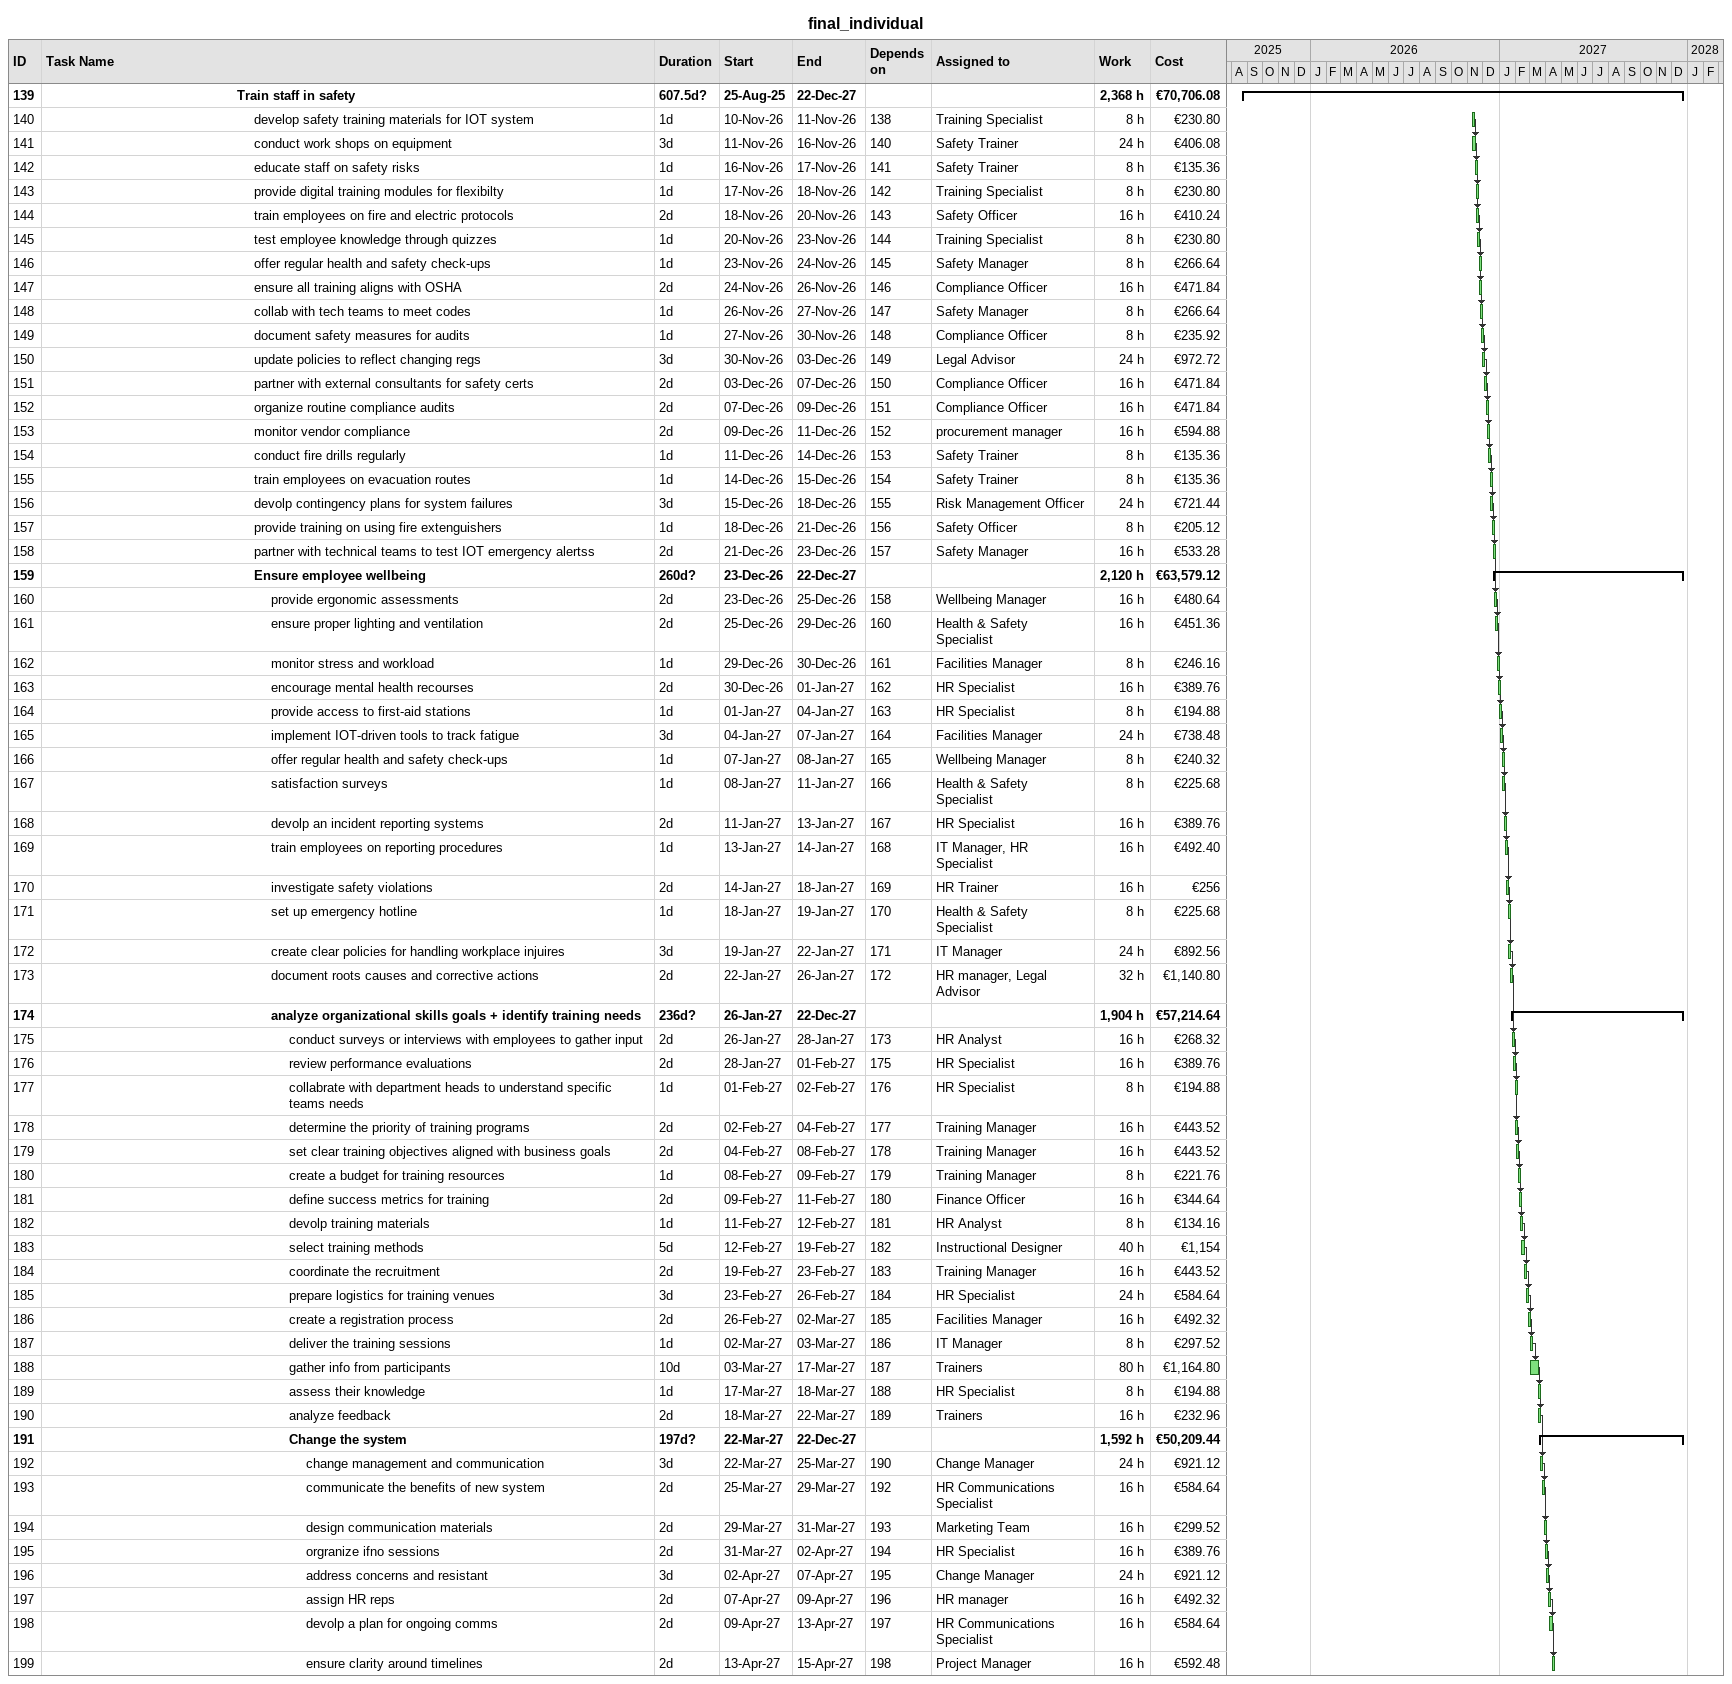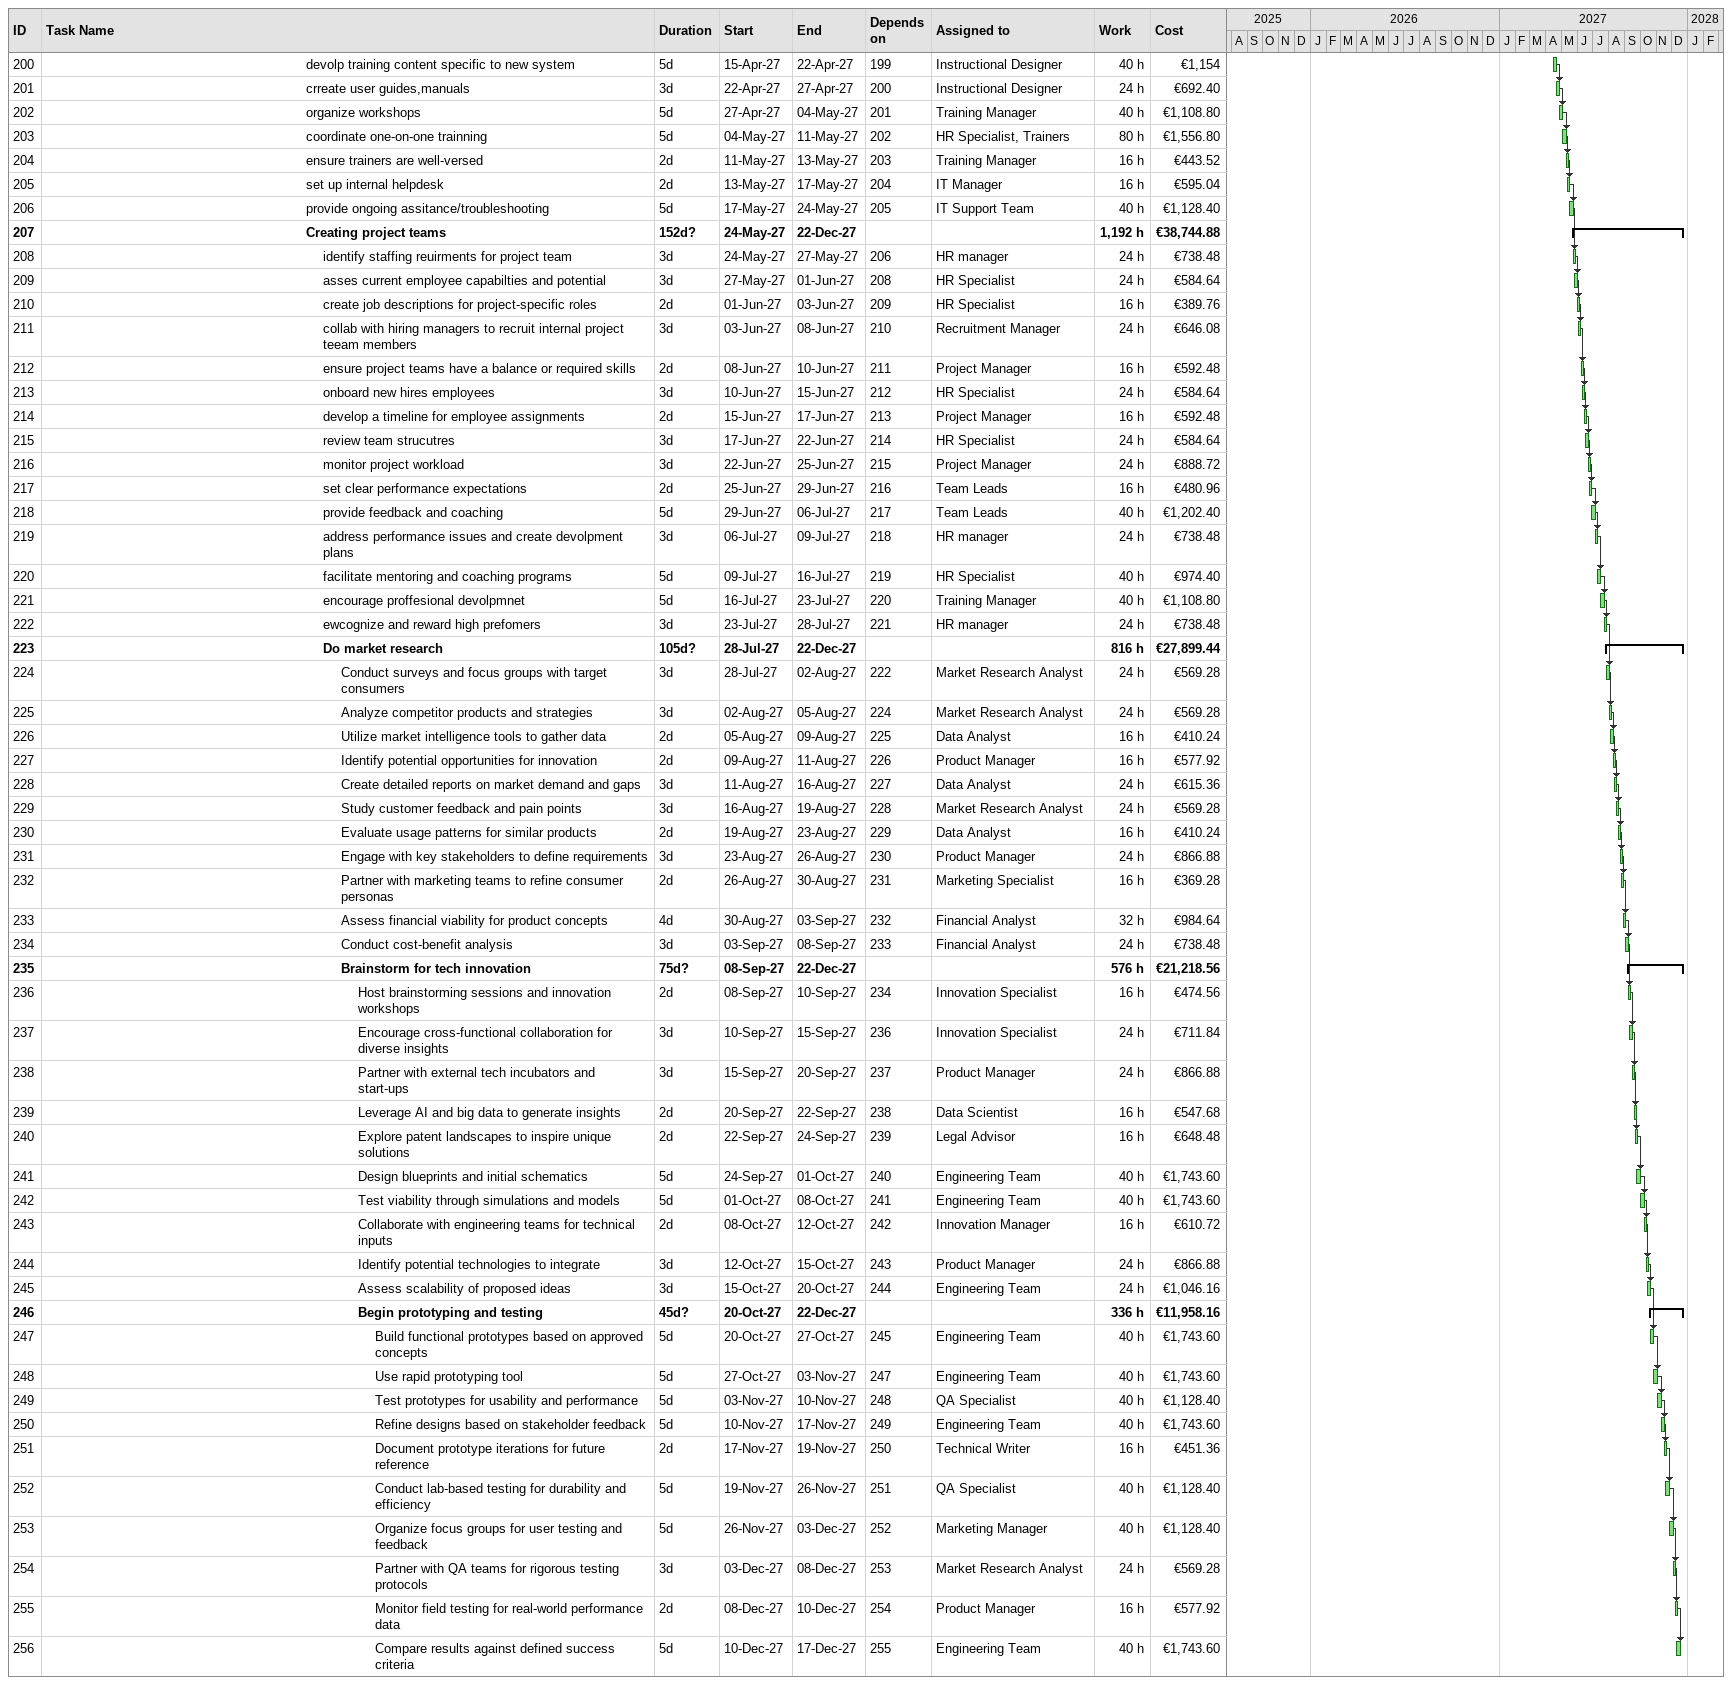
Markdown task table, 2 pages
final_individual

| ID | Level | Task | Duration | Start | Finish | Predecessors | Resources | Work (h) | Cost (€) |
|---|---|---|---|---|---|---|---|---|---|
| 139 | 12 | **Train staff in safety** | 607.5d? | 2025-08-25 | 2027-12-22 |  |  | 2368 | 70706.08 |
| 140 | 13 | develop safety training materials for IOT system | 1d | 2026-11-10 | 2026-11-11 | 138 | Training Specialist | 8 | 230.80 |
| 141 | 13 | conduct work shops on equipment | 3d | 2026-11-11 | 2026-11-16 | 140 | Safety Trainer | 24 | 406.08 |
| 142 | 13 | educate staff on safety risks | 1d | 2026-11-16 | 2026-11-17 | 141 | Safety Trainer | 8 | 135.36 |
| 143 | 13 | provide digital training modules for flexibilty | 1d | 2026-11-17 | 2026-11-18 | 142 | Training Specialist | 8 | 230.80 |
| 144 | 13 | train employees on fire and electric protocols | 2d | 2026-11-18 | 2026-11-20 | 143 | Safety Officer | 16 | 410.24 |
| 145 | 13 | test employee knowledge through quizzes | 1d | 2026-11-20 | 2026-11-23 | 144 | Training Specialist | 8 | 230.80 |
| 146 | 13 | offer regular health and safety check-ups | 1d | 2026-11-23 | 2026-11-24 | 145 | Safety Manager | 8 | 266.64 |
| 147 | 13 | ensure all training aligns with OSHA | 2d | 2026-11-24 | 2026-11-26 | 146 | Compliance Officer | 16 | 471.84 |
| 148 | 13 | collab with tech teams to meet codes | 1d | 2026-11-26 | 2026-11-27 | 147 | Safety Manager | 8 | 266.64 |
| 149 | 13 | document safety measures for audits | 1d | 2026-11-27 | 2026-11-30 | 148 | Compliance Officer | 8 | 235.92 |
| 150 | 13 | update policies to reflect changing regs | 3d | 2026-11-30 | 2026-12-03 | 149 | Legal Advisor | 24 | 972.72 |
| 151 | 13 | partner with external consultants for safety certs | 2d | 2026-12-03 | 2026-12-07 | 150 | Compliance Officer | 16 | 471.84 |
| 152 | 13 | organize routine compliance audits | 2d | 2026-12-07 | 2026-12-09 | 151 | Compliance Officer | 16 | 471.84 |
| 153 | 13 | monitor vendor compliance | 2d | 2026-12-09 | 2026-12-11 | 152 | procurement manager | 16 | 594.88 |
| 154 | 13 | conduct fire drills regularly | 1d | 2026-12-11 | 2026-12-14 | 153 | Safety Trainer | 8 | 135.36 |
| 155 | 13 | train employees on evacuation routes | 1d | 2026-12-14 | 2026-12-15 | 154 | Safety Trainer | 8 | 135.36 |
| 156 | 13 | devolp contingency plans for system failures | 3d | 2026-12-15 | 2026-12-18 | 155 | Risk Management Officer | 24 | 721.44 |
| 157 | 13 | provide training on using fire extenguishers | 1d | 2026-12-18 | 2026-12-21 | 156 | Safety Officer | 8 | 205.12 |
| 158 | 13 | partner with technical teams to test IOT emergency alertss | 2d | 2026-12-21 | 2026-12-23 | 157 | Safety Manager | 16 | 533.28 |
| 159 | 13 | **Ensure employee wellbeing** | 260d? | 2026-12-23 | 2027-12-22 |  |  | 2120 | 63579.12 |
| 160 | 14 | provide ergonomic assessments | 2d | 2026-12-23 | 2026-12-25 | 158 | Wellbeing Manager | 16 | 480.64 |
| 161 | 14 | ensure proper lighting and ventilation | 2d | 2026-12-25 | 2026-12-29 | 160 | Health & Safety Specialist | 16 | 451.36 |
| 162 | 14 | monitor stress and workload | 1d | 2026-12-29 | 2026-12-30 | 161 | Facilities Manager | 8 | 246.16 |
| 163 | 14 | encourage mental health recourses | 2d | 2026-12-30 | 2027-01-01 | 162 | HR Specialist | 16 | 389.76 |
| 164 | 14 | provide access to first-aid stations | 1d | 2027-01-01 | 2027-01-04 | 163 | HR Specialist | 8 | 194.88 |
| 165 | 14 | implement IOT-driven tools to track fatigue | 3d | 2027-01-04 | 2027-01-07 | 164 | Facilities Manager | 24 | 738.48 |
| 166 | 14 | offer regular health and safety check-ups | 1d | 2027-01-07 | 2027-01-08 | 165 | Wellbeing Manager | 8 | 240.32 |
| 167 | 14 | satisfaction surveys | 1d | 2027-01-08 | 2027-01-11 | 166 | Health & Safety Specialist | 8 | 225.68 |
| 168 | 14 | devolp an incident reporting systems | 2d | 2027-01-11 | 2027-01-13 | 167 | HR Specialist | 16 | 389.76 |
| 169 | 14 | train employees on reporting procedures | 1d | 2027-01-13 | 2027-01-14 | 168 | IT Manager, HR Specialist | 16 | 492.40 |
| 170 | 14 | investigate safety violations | 2d | 2027-01-14 | 2027-01-18 | 169 | HR Trainer | 16 | 256 |
| 171 | 14 | set up emergency hotline | 1d | 2027-01-18 | 2027-01-19 | 170 | Health & Safety Specialist | 8 | 225.68 |
| 172 | 14 | create clear policies for handling workplace injuires | 3d | 2027-01-19 | 2027-01-22 | 171 | IT Manager | 24 | 892.56 |
| 173 | 14 | document roots causes and corrective actions | 2d | 2027-01-22 | 2027-01-26 | 172 | HR manager, Legal Advisor | 32 | 1140.80 |
| 174 | 14 | **analyze organizational skills goals + identify training needs** | 236d? | 2027-01-26 | 2027-12-22 |  |  | 1904 | 57214.64 |
| 175 | 15 | conduct surveys or interviews with employees to gather input | 2d | 2027-01-26 | 2027-01-28 | 173 | HR Analyst | 16 | 268.32 |
| 176 | 15 | review performance evaluations | 2d | 2027-01-28 | 2027-02-01 | 175 | HR Specialist | 16 | 389.76 |
| 177 | 15 | collabrate with department heads to understand specific teams needs | 1d | 2027-02-01 | 2027-02-02 | 176 | HR Specialist | 8 | 194.88 |
| 178 | 15 | determine the priority of training programs | 2d | 2027-02-02 | 2027-02-04 | 177 | Training Manager | 16 | 443.52 |
| 179 | 15 | set clear training objectives aligned with business goals | 2d | 2027-02-04 | 2027-02-08 | 178 | Training Manager | 16 | 443.52 |
| 180 | 15 | create a budget for training resources | 1d | 2027-02-08 | 2027-02-09 | 179 | Training Manager | 8 | 221.76 |
| 181 | 15 | define success metrics for training | 2d | 2027-02-09 | 2027-02-11 | 180 | Finance Officer | 16 | 344.64 |
| 182 | 15 | devolp training materials | 1d | 2027-02-11 | 2027-02-12 | 181 | HR Analyst | 8 | 134.16 |
| 183 | 15 | select training methods | 5d | 2027-02-12 | 2027-02-19 | 182 | Instructional Designer | 40 | 1154 |
| 184 | 15 | coordinate the recruitment | 2d | 2027-02-19 | 2027-02-23 | 183 | Training Manager | 16 | 443.52 |
| 185 | 15 | prepare logistics for training venues | 3d | 2027-02-23 | 2027-02-26 | 184 | HR Specialist | 24 | 584.64 |
| 186 | 15 | create a registration process | 2d | 2027-02-26 | 2027-03-02 | 185 | Facilities Manager | 16 | 492.32 |
| 187 | 15 | deliver the training sessions | 1d | 2027-03-02 | 2027-03-03 | 186 | IT Manager | 8 | 297.52 |
| 188 | 15 | gather info from participants | 10d | 2027-03-03 | 2027-03-17 | 187 | Trainers | 80 | 1164.80 |
| 189 | 15 | assess their knowledge | 1d | 2027-03-17 | 2027-03-18 | 188 | HR Specialist | 8 | 194.88 |
| 190 | 15 | analyze feedback | 2d | 2027-03-18 | 2027-03-22 | 189 | Trainers | 16 | 232.96 |
| 191 | 15 | **Change the system** | 197d? | 2027-03-22 | 2027-12-22 |  |  | 1592 | 50209.44 |
| 192 | 16 | change management and communication | 3d | 2027-03-22 | 2027-03-25 | 190 | Change Manager | 24 | 921.12 |
| 193 | 16 | communicate the benefits of new system | 2d | 2027-03-25 | 2027-03-29 | 192 | HR Communications Specialist | 16 | 584.64 |
| 194 | 16 | design communication materials | 2d | 2027-03-29 | 2027-03-31 | 193 | Marketing Team | 16 | 299.52 |
| 195 | 16 | orgranize ifno sessions | 2d | 2027-03-31 | 2027-04-02 | 194 | HR Specialist | 16 | 389.76 |
| 196 | 16 | address concerns and resistant | 3d | 2027-04-02 | 2027-04-07 | 195 | Change Manager | 24 | 921.12 |
| 197 | 16 | assign HR reps | 2d | 2027-04-07 | 2027-04-09 | 196 | HR manager | 16 | 492.32 |
| 198 | 16 | devolp a plan for ongoing comms | 2d | 2027-04-09 | 2027-04-13 | 197 | HR Communications Specialist | 16 | 584.64 |
| 199 | 16 | ensure clarity around timelines | 2d | 2027-04-13 | 2027-04-15 | 198 | Project Manager | 16 | 592.48 |
| 200 | 16 | devolp training content specific to new system | 5d | 2027-04-15 | 2027-04-22 | 199 | Instructional Designer | 40 | 1154 |
| 201 | 16 | crreate user guides,manuals | 3d | 2027-04-22 | 2027-04-27 | 200 | Instructional Designer | 24 | 692.40 |
| 202 | 16 | organize workshops | 5d | 2027-04-27 | 2027-05-04 | 201 | Training Manager | 40 | 1108.80 |
| 203 | 16 | coordinate one-on-one trainning | 5d | 2027-05-04 | 2027-05-11 | 202 | HR Specialist, Trainers | 80 | 1556.80 |
| 204 | 16 | ensure trainers are well-versed | 2d | 2027-05-11 | 2027-05-13 | 203 | Training Manager | 16 | 443.52 |
| 205 | 16 | set up internal helpdesk | 2d | 2027-05-13 | 2027-05-17 | 204 | IT Manager | 16 | 595.04 |
| 206 | 16 | provide ongoing assitance/troubleshooting | 5d | 2027-05-17 | 2027-05-24 | 205 | IT Support Team | 40 | 1128.40 |
| 207 | 16 | **Creating project teams** | 152d? | 2027-05-24 | 2027-12-22 |  |  | 1192 | 38744.88 |
| 208 | 17 | identify staffing reuirments for project team | 3d | 2027-05-24 | 2027-05-27 | 206 | HR manager | 24 | 738.48 |
| 209 | 17 | asses current employee capabilties and potential | 3d | 2027-05-27 | 2027-06-01 | 208 | HR Specialist | 24 | 584.64 |
| 210 | 17 | create job descriptions for project-specific roles | 2d | 2027-06-01 | 2027-06-03 | 209 | HR Specialist | 16 | 389.76 |
| 211 | 17 | collab with hiring managers to recruit internal project teeam members | 3d | 2027-06-03 | 2027-06-08 | 210 | Recruitment Manager | 24 | 646.08 |
| 212 | 17 | ensure project teams have a balance or required skills | 2d | 2027-06-08 | 2027-06-10 | 211 | Project Manager | 16 | 592.48 |
| 213 | 17 | onboard new hires employees | 3d | 2027-06-10 | 2027-06-15 | 212 | HR Specialist | 24 | 584.64 |
| 214 | 17 | develop a timeline for employee assignments | 2d | 2027-06-15 | 2027-06-17 | 213 | Project Manager | 16 | 592.48 |
| 215 | 17 | review team strucutres | 3d | 2027-06-17 | 2027-06-22 | 214 | HR Specialist | 24 | 584.64 |
| 216 | 17 | monitor project workload | 3d | 2027-06-22 | 2027-06-25 | 215 | Project Manager | 24 | 888.72 |
| 217 | 17 | set clear performance expectations | 2d | 2027-06-25 | 2027-06-29 | 216 | Team Leads | 16 | 480.96 |
| 218 | 17 | provide feedback and coaching | 5d | 2027-06-29 | 2027-07-06 | 217 | Team Leads | 40 | 1202.40 |
| 219 | 17 | address performance issues and create devolpment plans | 3d | 2027-07-06 | 2027-07-09 | 218 | HR manager | 24 | 738.48 |
| 220 | 17 | facilitate mentoring and coaching programs | 5d | 2027-07-09 | 2027-07-16 | 219 | HR Specialist | 40 | 974.40 |
| 221 | 17 | encourage proffesional devolpmnet | 5d | 2027-07-16 | 2027-07-23 | 220 | Training Manager | 40 | 1108.80 |
| 222 | 17 | ewcognize and reward high prefomers | 3d | 2027-07-23 | 2027-07-28 | 221 | HR manager | 24 | 738.48 |
| 223 | 17 | **Do market research** | 105d? | 2027-07-28 | 2027-12-22 |  |  | 816 | 27899.44 |
| 224 | 18 | Conduct surveys and focus groups with target consumers | 3d | 2027-07-28 | 2027-08-02 | 222 | Market Research Analyst | 24 | 569.28 |
| 225 | 18 | Analyze competitor products and strategies | 3d | 2027-08-02 | 2027-08-05 | 224 | Market Research Analyst | 24 | 569.28 |
| 226 | 18 | Utilize market intelligence tools to gather data | 2d | 2027-08-05 | 2027-08-09 | 225 | Data Analyst | 16 | 410.24 |
| 227 | 18 | Identify potential opportunities for innovation | 2d | 2027-08-09 | 2027-08-11 | 226 | Product Manager | 16 | 577.92 |
| 228 | 18 | Create detailed reports on market demand and gaps | 3d | 2027-08-11 | 2027-08-16 | 227 | Data Analyst | 24 | 615.36 |
| 229 | 18 | Study customer feedback and pain points | 3d | 2027-08-16 | 2027-08-19 | 228 | Market Research Analyst | 24 | 569.28 |
| 230 | 18 | Evaluate usage patterns for similar products | 2d | 2027-08-19 | 2027-08-23 | 229 | Data Analyst | 16 | 410.24 |
| 231 | 18 | Engage with key stakeholders to define requirements | 3d | 2027-08-23 | 2027-08-26 | 230 | Product Manager | 24 | 866.88 |
| 232 | 18 | Partner with marketing teams to refine consumer personas | 2d | 2027-08-26 | 2027-08-30 | 231 | Marketing Specialist | 16 | 369.28 |
| 233 | 18 | Assess financial viability for product concepts | 4d | 2027-08-30 | 2027-09-03 | 232 | Financial Analyst | 32 | 984.64 |
| 234 | 18 | Conduct cost-benefit analysis | 3d | 2027-09-03 | 2027-09-08 | 233 | Financial Analyst | 24 | 738.48 |
| 235 | 18 | **Brainstorm for tech innovation** | 75d? | 2027-09-08 | 2027-12-22 |  |  | 576 | 21218.56 |
| 236 | 19 | Host brainstorming sessions and innovation workshops | 2d | 2027-09-08 | 2027-09-10 | 234 | Innovation Specialist | 16 | 474.56 |
| 237 | 19 | Encourage cross-functional collaboration for diverse insights | 3d | 2027-09-10 | 2027-09-15 | 236 | Innovation Specialist | 24 | 711.84 |
| 238 | 19 | Partner with external tech incubators and start-ups | 3d | 2027-09-15 | 2027-09-20 | 237 | Product Manager | 24 | 866.88 |
| 239 | 19 | Leverage AI and big data to generate insights | 2d | 2027-09-20 | 2027-09-22 | 238 | Data Scientist | 16 | 547.68 |
| 240 | 19 | Explore patent landscapes to inspire unique solutions | 2d | 2027-09-22 | 2027-09-24 | 239 | Legal Advisor | 16 | 648.48 |
| 241 | 19 | Design blueprints and initial schematics | 5d | 2027-09-24 | 2027-10-01 | 240 | Engineering Team | 40 | 1743.60 |
| 242 | 19 | Test viability through simulations and models | 5d | 2027-10-01 | 2027-10-08 | 241 | Engineering Team | 40 | 1743.60 |
| 243 | 19 | Collaborate with engineering teams for technical inputs | 2d | 2027-10-08 | 2027-10-12 | 242 | Innovation Manager | 16 | 610.72 |
| 244 | 19 | Identify potential technologies to integrate | 3d | 2027-10-12 | 2027-10-15 | 243 | Product Manager | 24 | 866.88 |
| 245 | 19 | Assess scalability of proposed ideas | 3d | 2027-10-15 | 2027-10-20 | 244 | Engineering Team | 24 | 1046.16 |
| 246 | 19 | **Begin prototyping and testing** | 45d? | 2027-10-20 | 2027-12-22 |  |  | 336 | 11958.16 |
| 247 | 20 | Build functional prototypes based on approved concepts | 5d | 2027-10-20 | 2027-10-27 | 245 | Engineering Team | 40 | 1743.60 |
| 248 | 20 | Use rapid prototyping tool | 5d | 2027-10-27 | 2027-11-03 | 247 | Engineering Team | 40 | 1743.60 |
| 249 | 20 | Test prototypes for usability and performance | 5d | 2027-11-03 | 2027-11-10 | 248 | QA Specialist | 40 | 1128.40 |
| 250 | 20 | Refine designs based on stakeholder feedback | 5d | 2027-11-10 | 2027-11-17 | 249 | Engineering Team | 40 | 1743.60 |
| 251 | 20 | Document prototype iterations for future reference | 2d | 2027-11-17 | 2027-11-19 | 250 | Technical Writer | 16 | 451.36 |
| 252 | 20 | Conduct lab-based testing for durability and efficiency | 5d | 2027-11-19 | 2027-11-26 | 251 | QA Specialist | 40 | 1128.40 |
| 253 | 20 | Organize focus groups for user testing and feedback | 5d | 2027-11-26 | 2027-12-03 | 252 | Marketing Manager | 40 | 1128.40 |
| 254 | 20 | Partner with QA teams for rigorous testing protocols | 3d | 2027-12-03 | 2027-12-08 | 253 | Market Research Analyst | 24 | 569.28 |
| 255 | 20 | Monitor field testing for real-world performance data | 2d | 2027-12-08 | 2027-12-10 | 254 | Product Manager | 16 | 577.92 |
| 256 | 20 | Compare results against defined success criteria | 5d | 2027-12-10 | 2027-12-17 | 255 | Engineering Team | 40 | 1743.60 |
